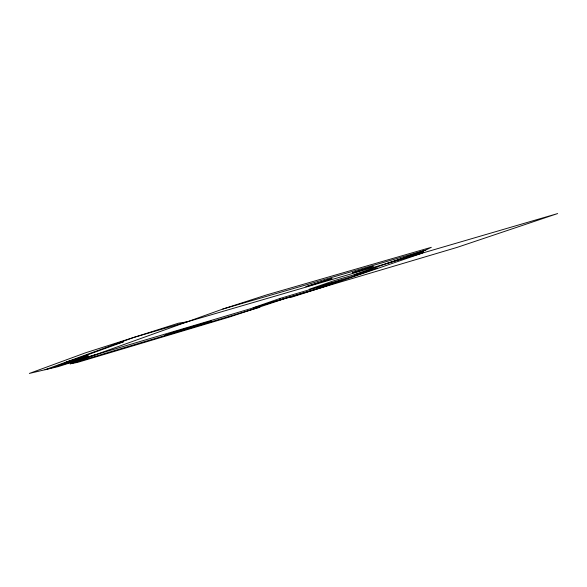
<?xml version="1.0" encoding="UTF-8"?>
<svg xmlns="http://www.w3.org/2000/svg" width="587" height="587" viewBox="0 0 587 587"><rect width="100%" height="100%" fill="white"/><g stroke="black" fill="none" stroke-linecap="round" stroke-linejoin="round"><path stroke-width="0.88" d="M354.166 274.789L377.404 267.958L351.987 276.682L309.07 289.34L333.93 280.747L353.983 274.848L425.289 250.282L431.328 247.31L266.792 294.857L222.781 309.063L70.139 363.823L77.389 362.436L229.737 316.943L291.152 296.494M318.594 287.043L329.021 283.448M95.072 354.878L58.15 366.64L29.35 373.435L85.284 352.89L178.397 323.217L187.275 321.801M387.809 263.196L423.682 251.772L422.192 253.151L321.507 287.652L290.638 297.477L287.674 297.697M70.139 363.823L259.872 307.272M66.426 361.944L75.136 359.369L123.336 341.869L114.289 344.525M222.781 309.063L425.289 250.282M306.363 286.507L305.908 286.75L332.037 278.48L306.363 286.507M353.183 272.573L352.552 272.845L373.251 266.329L353.183 272.573M133.755 337.437L44.994 369.744L457.2 247.362L557.65 213.565L133.755 337.437M71.262 360.814L58.296 365.518L75.114 360.528L88.263 355.781L71.262 360.814M175.278 331.721L165.05 335.309L200.798 324.662L211.225 321.03L175.278 331.721M280.16 298.401L253.041 307.808L314.089 289.692L341.685 280.219L280.16 298.401"/></g></svg>
